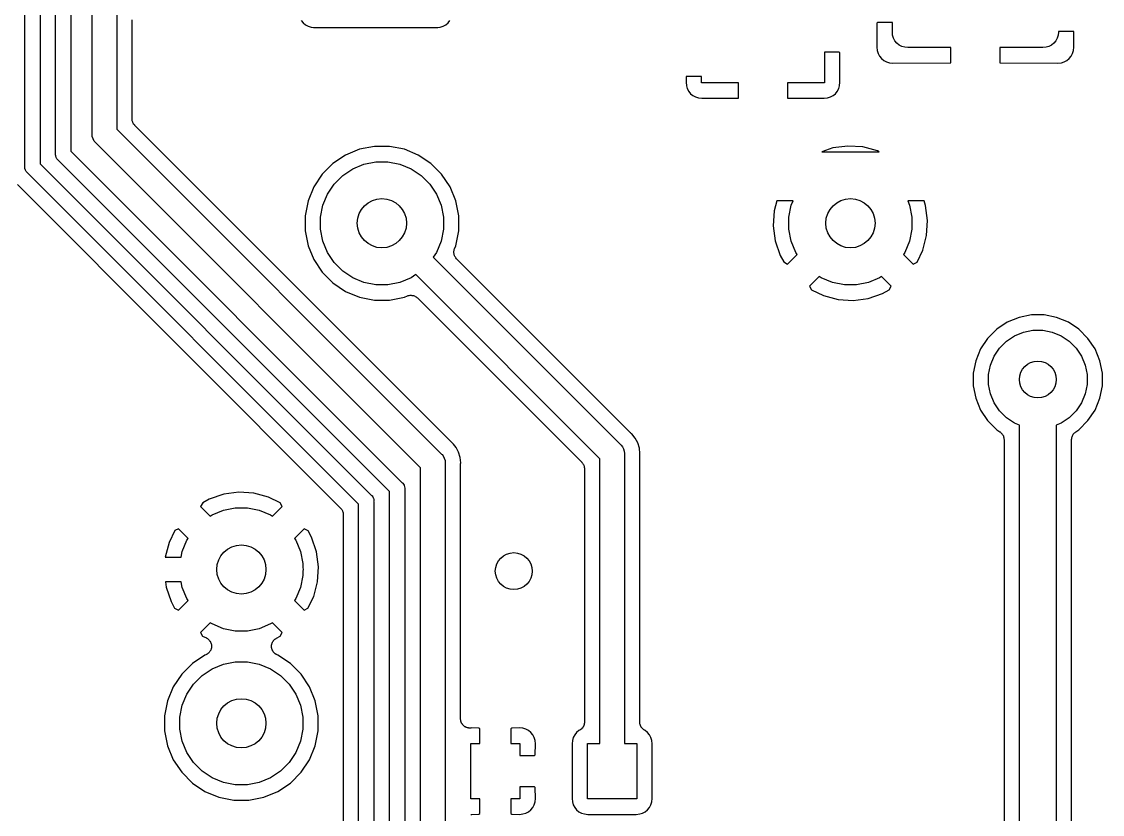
# Model space of a CAD drawing. Extents: x 44 to 126, y -146 to -44.
# Drawn here: x 88.88 to 106.46, y -120.35 to -107.47 of the extents above; entities that cross this region are included whole.
import ezdxf

# ---------------------------------------------------------------- set-up
doc = ezdxf.new("R2010")
doc.units = 0
doc.layers.add('BLACK', color=7, linetype='CONTINUOUS')

msp = doc.modelspace()

# ---------------------------------------------------------------- linework, layer by layer
at = {"layer": 'BLACK', "linetype": 'CONTINUOUS'}
for p, q in [((89.434, -109.619), (89.434, -85.9278)), ((89.684, -85.8821), (89.684, -109.573)), ((89.184, -86.0892), (89.184, -109.78)), ((88.934, -109.826), (88.934, -86.1349)), ((90.429, -95.2738), (90.429, -109.213)), ((90.029, -109.286), (90.029, -99.8318)), ((90.679, -109.048), (90.679, -107.437)), ((93.4311, -107.45), (93.4624, -107.488)), ((93.4624, -107.488), (93.5004, -107.519)), ((93.5004, -107.519), (93.5439, -107.542)), ((93.5439, -107.542), (93.591, -107.556)), ((93.591, -107.556), (93.6277, -107.56)), ((93.6277, -107.56), (95.6523, -107.56)), ((95.6523, -107.56), (95.689, -107.556)), ((95.689, -107.556), (95.7361, -107.542)), ((95.7361, -107.542), (95.7796, -107.519)), ((95.7796, -107.519), (95.8176, -107.488)), ((95.8176, -107.488), (95.8489, -107.45)), ((102.794, -107.493), (102.792, -107.882)), ((102.806, -107.48), (102.794, -107.493)), ((103.044, -107.48), (102.806, -107.48)), ((103.044, -107.639), (103.044, -107.48)), ((103.049, -107.688), (103.044, -107.639)), ((103.063, -107.735), (103.049, -107.688)), ((103.086, -107.778), (103.063, -107.735)), ((105.725, -107.735), (105.702, -107.778)), ((105.739, -107.688), (105.725, -107.735)), ((105.744, -107.639), (105.739, -107.688)), ((105.744, -107.626), (105.744, -107.639)), ((105.995, -107.626), (105.744, -107.626)), ((105.996, -107.882), (105.995, -107.626)), ((102.792, -107.882), (102.798, -107.938)), ((103.117, -107.816), (103.086, -107.778)), ((103.155, -107.847), (103.117, -107.816)), ((103.198, -107.87), (103.155, -107.847)), ((103.245, -107.884), (103.198, -107.87)), ((103.294, -107.889), (103.245, -107.884)), ((103.994, -107.889), (103.294, -107.889)), ((103.994, -108.139), (103.994, -107.889)), ((105.494, -107.889), (104.794, -107.889)), ((104.794, -107.889), (104.794, -108.139)), ((105.543, -107.884), (105.494, -107.889)), ((105.59, -107.87), (105.543, -107.884)), ((105.633, -107.847), (105.59, -107.87)), ((105.671, -107.816), (105.633, -107.847)), ((105.702, -107.778), (105.671, -107.816)), ((105.99, -107.938), (105.996, -107.882)), ((101.94, -107.964), (101.94, -108.46)), ((102.178, -107.964), (101.94, -107.964)), ((102.19, -107.976), (102.178, -107.964)), ((102.192, -108.453), (102.19, -107.976)), ((102.798, -107.938), (102.812, -107.985)), ((102.812, -107.985), (102.835, -108.029)), ((102.835, -108.029), (102.866, -108.067)), ((102.866, -108.067), (102.904, -108.098)), ((102.904, -108.098), (102.948, -108.121)), ((105.84, -108.121), (105.884, -108.098)), ((105.884, -108.098), (105.922, -108.067)), ((105.922, -108.067), (105.953, -108.029)), ((105.953, -108.029), (105.976, -107.985)), ((105.976, -107.985), (105.99, -107.938)), ((102.948, -108.121), (102.995, -108.135)), ((102.995, -108.135), (103.051, -108.141)), ((103.051, -108.141), (103.994, -108.139)), ((104.794, -108.139), (105.737, -108.141)), ((105.737, -108.141), (105.793, -108.135)), ((105.793, -108.135), (105.84, -108.121)), ((99.6884, -108.36), (99.6881, -108.453)), ((99.6881, -108.453), (99.6936, -108.509)), ((99.94, -108.36), (99.6884, -108.36)), ((99.94, -108.46), (99.94, -108.36)), ((102.186, -108.509), (102.192, -108.453)), ((99.6936, -108.509), (99.7079, -108.556)), ((99.7079, -108.556), (99.7311, -108.6)), ((99.7311, -108.6), (99.7624, -108.638)), ((100.54, -108.46), (99.94, -108.46)), ((100.54, -108.71), (100.54, -108.46)), ((101.94, -108.46), (101.34, -108.46)), ((101.34, -108.46), (101.34, -108.71)), ((102.118, -108.638), (102.149, -108.6)), ((102.149, -108.6), (102.172, -108.556)), ((102.172, -108.556), (102.186, -108.509)), ((99.7624, -108.638), (99.8004, -108.669)), ((99.8004, -108.669), (99.8439, -108.692)), ((99.8439, -108.692), (99.891, -108.706)), ((99.891, -108.706), (99.9472, -108.712)), ((99.9472, -108.712), (100.54, -108.71)), ((101.34, -108.71), (101.933, -108.712)), ((101.933, -108.712), (101.989, -108.706)), ((101.989, -108.706), (102.036, -108.692)), ((102.036, -108.692), (102.08, -108.669)), ((102.08, -108.669), (102.118, -108.638)), ((90.6804, -109.062), (90.679, -109.048)), ((90.6816, -109.075), (90.6804, -109.062)), ((90.6818, -109.076), (90.6816, -109.075)), ((90.6819, -109.077), (90.6818, -109.076)), ((90.6859, -109.09), (90.6819, -109.077)), ((90.6897, -109.103), (90.6859, -109.09)), ((90.6901, -109.104), (90.6897, -109.103)), ((90.6903, -109.105), (90.6901, -109.104)), ((90.6969, -109.117), (90.6903, -109.105)), ((90.7032, -109.129), (90.6969, -109.117)), ((90.7037, -109.13), (90.7032, -109.129)), ((90.7041, -109.131), (90.7037, -109.13)), ((90.7128, -109.141), (90.7041, -109.131)), ((90.7215, -109.152), (90.7128, -109.141)), ((90.7226, -109.153), (90.7215, -109.152)), ((90.723, -109.154), (90.7226, -109.153)), ((90.7226, -109.153), (90.7226, -109.153)), ((90.7226, -109.153), (90.7226, -109.153)), ((91.3017, -109.733), (90.723, -109.154)), ((90.0281, -109.296), (90.029, -109.286)), ((90.029, -109.306), (90.0281, -109.296)), ((90.0319, -109.335), (90.029, -109.306)), ((90.029, -109.306), (90.029, -109.306)), ((90.0434, -109.373), (90.0319, -109.335)), ((90.429, -109.213), (95.7055, -114.49)), ((90.0619, -109.408), (90.0434, -109.373)), ((90.0869, -109.438), (90.0619, -109.408)), ((90.0945, -109.445), (90.0869, -109.438)), ((95.371, -114.721), (90.0945, -109.445)), ((94.6189, -109.494), (94.3774, -109.542)), ((94.8651, -109.494), (94.6189, -109.494)), ((95.1066, -109.542), (94.8651, -109.494)), ((102.318, -109.489), (102.074, -109.521)), ((102.564, -109.504), (102.318, -109.489)), ((102.802, -109.568), (102.564, -109.504)), ((89.4334, -109.625), (89.434, -109.619)), ((89.434, -109.631), (89.4334, -109.625)), ((89.4358, -109.65), (89.434, -109.631)), ((89.434, -109.631), (89.434, -109.631)), ((89.443, -109.673), (89.4358, -109.65)), ((89.4546, -109.695), (89.443, -109.673)), ((89.684, -109.573), (95.0721, -114.961)), ((94.1499, -109.636), (93.9452, -109.773)), ((94.3774, -109.542), (94.1499, -109.636)), ((95.3341, -109.636), (95.1066, -109.542)), ((95.5388, -109.773), (95.3341, -109.636)), ((102.074, -109.521), (101.897, -109.582)), ((101.897, -109.582), (102.831, -109.582)), ((102.831, -109.582), (102.802, -109.568)), ((88.9334, -109.832), (88.934, -109.826)), ((88.9358, -109.857), (88.9334, -109.832)), ((88.943, -109.88), (88.9358, -109.857)), ((89.184, -109.78), (94.5721, -115.168)), ((89.4702, -109.714), (89.4546, -109.695)), ((89.475, -109.718), (89.4702, -109.714)), ((94.863, -115.106), (89.475, -109.718)), ((91.3079, -109.74), (91.3017, -109.733)), ((91.3154, -109.746), (91.3079, -109.74)), ((95.8684, -114.299), (91.3154, -109.746)), ((93.9452, -109.773), (93.7711, -109.947)), ((94.1045, -109.967), (94.2683, -109.858)), ((94.2683, -109.858), (94.4503, -109.782)), ((94.4503, -109.782), (94.6435, -109.744)), ((94.6435, -109.744), (94.8405, -109.744)), ((94.8405, -109.744), (95.0337, -109.782)), ((95.0337, -109.782), (95.2157, -109.858)), ((95.2157, -109.858), (95.3795, -109.967)), ((95.7129, -109.947), (95.5388, -109.773)), ((88.9546, -109.902), (88.943, -109.88)), ((88.9663, -109.916), (88.9546, -109.902)), ((88.9702, -109.921), (88.9663, -109.916)), ((88.975, -109.925), (88.9702, -109.921)), ((94.363, -115.313), (88.975, -109.925)), ((93.7711, -109.947), (93.6343, -110.152)), ((93.9652, -110.107), (94.1045, -109.967)), ((95.3795, -109.967), (95.5188, -110.107)), ((95.8497, -110.152), (95.7129, -109.947)), ((88.8121, -110.116), (94.0691, -115.373)), ((93.6343, -110.152), (93.54, -110.379)), ((93.8558, -110.27), (93.9652, -110.107)), ((95.5188, -110.107), (95.6282, -110.27)), ((95.944, -110.379), (95.8497, -110.152)), ((93.54, -110.379), (93.492, -110.621)), ((93.7804, -110.452), (93.8558, -110.27)), ((95.6282, -110.27), (95.7036, -110.452)), ((95.992, -110.621), (95.944, -110.379)), ((101.165, -110.382), (101.122, -110.542)), ((101.43, -110.382), (101.165, -110.382)), ((101.4, -110.452), (101.43, -110.382)), ((103.294, -110.382), (103.324, -110.452)), ((103.559, -110.382), (103.294, -110.382)), ((103.585, -110.456), (103.559, -110.382)), ((93.742, -110.646), (93.7804, -110.452)), ((95.7036, -110.452), (95.742, -110.646)), ((101.122, -110.542), (101.107, -110.788)), ((101.362, -110.646), (101.4, -110.452)), ((103.324, -110.452), (103.362, -110.646)), ((103.617, -110.7), (103.585, -110.456)), ((93.492, -110.621), (93.492, -110.867)), ((93.742, -110.842), (93.742, -110.646)), ((95.742, -110.646), (95.742, -110.842)), ((95.992, -110.867), (95.992, -110.621)), ((101.362, -110.842), (101.362, -110.646)), ((103.362, -110.646), (103.362, -110.842)), ((103.602, -110.946), (103.617, -110.7)), ((93.492, -110.867), (93.54, -111.109)), ((93.7804, -111.036), (93.742, -110.842)), ((95.742, -110.842), (95.7036, -111.036)), ((95.944, -111.109), (95.992, -110.867)), ((101.107, -110.788), (101.139, -111.032)), ((101.4, -111.036), (101.362, -110.842)), ((103.362, -110.842), (103.324, -111.036)), ((93.8558, -111.218), (93.7804, -111.036)), ((95.7036, -111.036), (95.6282, -111.218)), ((101.139, -111.032), (101.22, -111.267)), ((101.476, -111.218), (101.4, -111.036)), ((103.324, -111.036), (103.248, -111.218)), ((103.538, -111.184), (103.602, -110.946)), ((93.54, -111.109), (93.6343, -111.336)), ((93.9652, -111.381), (93.8558, -111.218)), ((95.6282, -111.218), (95.5763, -111.295)), ((95.912, -111.214), (95.9136, -111.2)), ((95.9121, -111.215), (95.912, -111.214)), ((95.9134, -111.229), (95.912, -111.215)), ((95.912, -111.215), (95.9121, -111.215)), ((95.9146, -111.243), (95.9134, -111.229)), ((95.9136, -111.2), (95.9149, -111.186)), ((95.9148, -111.244), (95.9146, -111.243)), ((95.9189, -111.258), (95.9148, -111.244)), ((95.9148, -111.244), (95.9148, -111.244)), ((95.9149, -111.186), (95.9151, -111.185)), ((95.9151, -111.185), (95.9152, -111.185)), ((95.9152, -111.185), (95.9194, -111.171)), ((95.9228, -111.271), (95.9189, -111.258)), ((95.9194, -111.171), (95.9235, -111.158)), ((95.9235, -111.158), (95.944, -111.109)), ((101.22, -111.267), (101.277, -111.373)), ((101.34, -111.407), (101.497, -111.25)), ((101.497, -111.25), (101.476, -111.218)), ((103.248, -111.218), (103.227, -111.25)), ((103.227, -111.25), (103.384, -111.407)), ((103.445, -111.375), (103.538, -111.184)), ((93.6343, -111.336), (93.7711, -111.541)), ((94.1045, -111.521), (93.9652, -111.381)), ((95.5763, -111.295), (98.6205, -114.34)), ((95.9231, -111.272), (95.9228, -111.271)), ((95.9233, -111.272), (95.9231, -111.272)), ((95.9298, -111.285), (95.9233, -111.272)), ((95.9362, -111.297), (95.9298, -111.285)), ((95.9367, -111.298), (95.9362, -111.297)), ((95.937, -111.298), (95.9367, -111.298)), ((95.9458, -111.309), (95.937, -111.298)), ((95.9545, -111.32), (95.9458, -111.309)), ((95.9554, -111.321), (95.9545, -111.32)), ((95.9554, -111.321), (95.9554, -111.321)), ((95.9554, -111.321), (95.9554, -111.321)), ((95.956, -111.322), (95.9554, -111.321)), ((98.7834, -114.149), (95.956, -111.322)), ((101.277, -111.373), (101.34, -111.407)), ((103.384, -111.407), (103.445, -111.375)), ((93.7711, -111.541), (93.9452, -111.715)), ((94.2683, -111.63), (94.1045, -111.521)), ((95.2934, -111.578), (95.2157, -111.63)), ((98.286, -114.571), (95.2934, -111.578)), ((101.856, -111.609), (101.699, -111.766)), ((101.888, -111.63), (101.856, -111.609)), ((102.868, -111.609), (102.836, -111.63)), ((103.025, -111.766), (102.868, -111.609)), ((93.9452, -111.715), (94.1499, -111.852)), ((94.4503, -111.706), (94.2683, -111.63)), ((94.6435, -111.744), (94.4503, -111.706)), ((94.8405, -111.744), (94.6435, -111.744)), ((95.0337, -111.706), (94.8405, -111.744)), ((95.2157, -111.63), (95.0337, -111.706)), ((101.699, -111.766), (101.731, -111.827)), ((102.07, -111.706), (101.888, -111.63)), ((102.264, -111.744), (102.07, -111.706)), ((102.46, -111.744), (102.264, -111.744)), ((102.654, -111.706), (102.46, -111.744)), ((102.836, -111.63), (102.654, -111.706)), ((102.991, -111.829), (103.025, -111.766)), ((94.1499, -111.852), (94.3774, -111.946)), ((94.3774, -111.946), (94.6189, -111.994)), ((94.8651, -111.994), (95.1066, -111.946)), ((95.1066, -111.946), (95.1561, -111.925)), ((95.1561, -111.925), (95.1568, -111.925)), ((95.1568, -111.925), (95.1568, -111.925)), ((95.1568, -111.925), (95.1569, -111.925)), ((95.1569, -111.925), (95.1581, -111.925)), ((95.1581, -111.925), (95.1715, -111.921)), ((95.1715, -111.921), (95.1849, -111.917)), ((95.1849, -111.917), (95.1855, -111.917)), ((95.1855, -111.917), (95.1862, -111.917)), ((95.1862, -111.917), (95.2001, -111.915)), ((95.2001, -111.915), (95.214, -111.914)), ((95.214, -111.914), (95.2147, -111.914)), ((95.2147, -111.914), (95.2153, -111.914)), ((95.2153, -111.914), (95.2292, -111.916)), ((95.2292, -111.916), (95.2432, -111.917)), ((95.2432, -111.917), (95.2438, -111.917)), ((95.2438, -111.917), (95.2444, -111.917)), ((95.2444, -111.917), (95.2578, -111.921)), ((95.2578, -111.921), (95.2712, -111.926)), ((95.2712, -111.926), (95.2717, -111.926)), ((95.2717, -111.926), (95.2724, -111.926)), ((95.2724, -111.926), (95.2847, -111.933)), ((95.2847, -111.933), (95.297, -111.939)), ((95.297, -111.939), (95.2975, -111.94)), ((95.2975, -111.94), (95.298, -111.94)), ((95.298, -111.94), (95.3088, -111.949)), ((95.3088, -111.949), (95.3196, -111.958)), ((95.3196, -111.958), (97.9921, -114.63)), ((101.731, -111.827), (101.922, -111.92)), ((101.922, -111.92), (102.16, -111.984)), ((102.406, -111.999), (102.65, -111.967)), ((102.65, -111.967), (102.885, -111.886)), ((102.885, -111.886), (102.991, -111.829)), ((94.6189, -111.994), (94.8651, -111.994)), ((102.16, -111.984), (102.406, -111.999)), ((105.104, -112.274), (104.913, -112.354)), ((105.307, -112.234), (105.104, -112.274)), ((105.513, -112.234), (105.307, -112.234)), ((105.716, -112.274), (105.513, -112.234)), ((105.907, -112.354), (105.716, -112.274)), ((104.741, -112.468), (104.594, -112.615)), ((104.913, -112.354), (104.741, -112.468)), ((105.177, -112.515), (105.331, -112.484)), ((105.331, -112.484), (105.489, -112.484)), ((105.489, -112.484), (105.643, -112.515)), ((106.079, -112.468), (105.907, -112.354)), ((106.226, -112.615), (106.079, -112.468)), ((104.594, -112.615), (104.48, -112.787)), ((104.789, -112.774), (104.9, -112.663)), ((104.9, -112.663), (105.031, -112.575)), ((105.031, -112.575), (105.177, -112.515)), ((105.643, -112.515), (105.789, -112.575)), ((105.789, -112.575), (105.92, -112.663)), ((105.92, -112.663), (106.031, -112.774)), ((106.34, -112.787), (106.226, -112.615)), ((104.48, -112.787), (104.4, -112.978)), ((104.701, -112.905), (104.789, -112.774)), ((106.031, -112.774), (106.119, -112.905)), ((106.42, -112.978), (106.34, -112.787)), ((104.4, -112.978), (104.36, -113.181)), ((104.641, -113.051), (104.701, -112.905)), ((106.119, -112.905), (106.179, -113.051)), ((106.46, -113.181), (106.42, -112.978)), ((104.36, -113.181), (104.36, -113.387)), ((104.61, -113.205), (104.641, -113.051)), ((106.179, -113.051), (106.21, -113.205)), ((106.46, -113.387), (106.46, -113.181)), ((104.61, -113.363), (104.61, -113.205)), ((104.641, -113.517), (104.61, -113.363)), ((106.21, -113.363), (106.179, -113.517)), ((106.21, -113.205), (106.21, -113.363)), ((104.36, -113.387), (104.4, -113.59)), ((104.701, -113.663), (104.641, -113.517)), ((106.179, -113.517), (106.119, -113.663)), ((106.42, -113.59), (106.46, -113.387)), ((104.4, -113.59), (104.48, -113.781)), ((104.789, -113.794), (104.701, -113.663)), ((106.119, -113.663), (106.031, -113.794)), ((106.34, -113.781), (106.42, -113.59)), ((104.48, -113.781), (104.594, -113.953)), ((104.9, -113.905), (104.789, -113.794)), ((105.031, -113.993), (104.9, -113.905)), ((105.92, -113.905), (105.789, -113.993)), ((106.031, -113.794), (105.92, -113.905)), ((106.226, -113.953), (106.34, -113.781)), ((104.594, -113.953), (104.741, -114.1)), ((105.11, -114.026), (105.031, -113.993)), ((105.11, -129.678), (105.11, -114.026)), ((105.789, -113.993), (105.71, -114.026)), ((105.71, -114.026), (105.71, -129.787)), ((106.079, -114.1), (106.226, -113.953)), ((98.7882, -114.153), (98.7834, -114.149)), ((98.7927, -114.158), (98.7882, -114.153)), ((98.7943, -114.159), (98.7927, -114.158)), ((98.8057, -114.168), (98.7943, -114.159)), ((98.862, -114.237), (98.8057, -114.168)), ((98.9038, -114.315), (98.862, -114.237)), ((104.741, -114.1), (104.793, -114.135)), ((104.793, -114.135), (104.794, -114.135)), ((104.794, -114.135), (104.794, -114.135)), ((104.794, -114.135), (104.794, -114.135)), ((104.794, -114.135), (104.795, -114.136)), ((104.795, -114.136), (104.806, -114.145)), ((104.806, -114.145), (104.816, -114.154)), ((104.816, -114.154), (104.817, -114.154)), ((104.817, -114.154), (104.817, -114.155)), ((104.817, -114.155), (104.826, -114.166)), ((104.826, -114.166), (104.835, -114.176)), ((104.835, -114.176), (104.835, -114.177)), ((104.835, -114.177), (104.836, -114.178)), ((104.836, -114.178), (104.842, -114.19)), ((104.842, -114.19), (104.849, -114.202)), ((104.849, -114.202), (104.849, -114.203)), ((104.849, -114.203), (104.849, -114.204)), ((104.849, -114.204), (104.853, -114.217)), ((104.853, -114.217), (104.857, -114.23)), ((104.857, -114.23), (104.857, -114.231)), ((104.857, -114.231), (104.857, -114.232)), ((104.857, -114.232), (104.859, -114.246)), ((104.859, -114.246), (104.86, -114.26)), ((105.96, -114.257), (105.962, -114.244)), ((105.96, -114.259), (105.96, -114.257)), ((105.962, -114.244), (105.963, -114.23)), ((105.963, -114.228), (105.967, -114.215)), ((105.963, -114.229), (105.963, -114.228)), ((105.963, -114.23), (105.963, -114.229)), ((105.967, -114.215), (105.972, -114.202)), ((105.972, -114.2), (105.979, -114.188)), ((105.972, -114.201), (105.972, -114.2)), ((105.972, -114.202), (105.972, -114.201)), ((105.979, -114.188), (105.985, -114.176)), ((105.985, -114.176), (105.986, -114.175)), ((105.986, -114.175), (105.995, -114.164)), ((105.986, -114.175), (105.986, -114.175)), ((105.995, -114.164), (106.004, -114.153)), ((106.004, -114.153), (106.005, -114.153)), ((106.005, -114.152), (106.016, -114.144)), ((106.005, -114.153), (106.005, -114.152)), ((106.016, -114.144), (106.027, -114.135)), ((106.027, -114.135), (106.079, -114.1)), ((95.9048, -114.336), (95.8684, -114.299)), ((95.8684, -114.299), (95.8684, -114.299)), ((95.947, -114.387), (95.9048, -114.336)), ((95.9759, -114.441), (95.947, -114.387)), ((98.6205, -114.34), (98.6281, -114.346)), ((98.6281, -114.346), (98.6344, -114.354)), ((98.6344, -114.354), (98.6344, -114.354)), ((98.6344, -114.354), (98.6531, -114.376)), ((98.6531, -114.376), (98.6717, -114.411)), ((98.6717, -114.411), (98.6831, -114.449)), ((98.9295, -114.4), (98.9038, -114.315)), ((98.9382, -114.488), (98.9295, -114.4)), ((104.86, -114.26), (104.86, -129.512)), ((105.96, -114.26), (105.96, -114.259)), ((105.96, -114.259), (105.96, -114.259)), ((105.96, -114.259), (105.96, -114.259)), ((105.96, -129.768), (105.96, -114.26)), ((95.7055, -114.49), (95.7131, -114.496)), ((95.7131, -114.496), (95.7194, -114.504)), ((95.7194, -114.504), (95.7194, -114.504)), ((95.7194, -114.504), (95.7381, -114.527)), ((95.7381, -114.527), (95.7567, -114.561)), ((95.7567, -114.561), (95.7681, -114.599)), ((95.7681, -114.599), (95.772, -114.638)), ((95.9888, -114.465), (95.9759, -114.441)), ((96.0145, -114.55), (95.9888, -114.465)), ((96.0232, -114.638), (96.0145, -114.55)), ((98.286, -119.2), (98.286, -114.571)), ((98.6831, -114.449), (98.687, -114.488)), ((98.687, -114.488), (98.686, -114.498)), ((98.686, -114.498), (98.686, -119.2)), ((98.936, -114.515), (98.9367, -114.509)), ((98.936, -114.517), (98.936, -114.515)), ((98.936, -118.853), (98.936, -114.517)), ((98.9367, -114.503), (98.9382, -114.488)), ((98.9367, -114.509), (98.9367, -114.503)), ((95.371, -120.707), (95.371, -114.721)), ((95.772, -114.638), (95.771, -114.648)), ((95.771, -114.648), (95.771, -120.634)), ((96.021, -114.666), (96.0217, -114.659)), ((96.021, -114.668), (96.021, -114.666)), ((96.021, -118.8), (96.021, -114.668)), ((96.0217, -114.653), (96.0232, -114.638)), ((96.0217, -114.659), (96.0217, -114.653)), ((97.9921, -114.63), (97.9924, -114.631)), ((97.9924, -114.631), (97.9924, -114.631)), ((97.9924, -114.631), (97.9925, -114.631)), ((97.9925, -114.631), (97.9935, -114.632)), ((97.9935, -114.632), (98.0022, -114.643)), ((98.0022, -114.643), (98.0109, -114.654)), ((98.0109, -114.654), (98.0113, -114.654)), ((98.0113, -114.654), (98.0118, -114.655)), ((98.0118, -114.655), (98.0182, -114.667)), ((98.0182, -114.667), (98.0247, -114.679)), ((98.0247, -114.679), (98.0249, -114.68)), ((98.0249, -114.68), (98.0253, -114.681)), ((98.0253, -114.681), (98.0291, -114.694)), ((98.0291, -114.694), (98.0331, -114.707)), ((98.0331, -114.707), (98.0332, -114.708)), ((98.0332, -114.708), (98.0334, -114.709)), ((98.0334, -114.709), (98.0346, -114.723)), ((98.0346, -114.723), (98.036, -114.737)), ((98.036, -114.737), (98.036, -118.853)), ((95.0721, -114.961), (95.0768, -114.965)), ((92.4124, -115.117), (92.1683, -115.149)), ((92.6581, -115.132), (92.4124, -115.117)), ((92.8961, -115.196), (92.6581, -115.132)), ((94.863, -128.141), (94.863, -115.106)), ((95.0768, -114.965), (95.0807, -114.97)), ((95.0807, -114.97), (95.0924, -114.984)), ((95.0924, -114.984), (95.102, -115.002)), ((95.102, -115.002), (95.1041, -115.006)), ((95.1041, -115.006), (95.1112, -115.03)), ((95.1112, -115.03), (95.113, -115.048)), ((95.113, -115.048), (95.113, -115.048)), ((95.113, -115.048), (95.1136, -115.054)), ((95.1136, -115.054), (95.113, -115.06)), ((95.113, -115.06), (95.113, -128.129)), ((91.8265, -115.287), (91.793, -115.35)), ((91.9328, -115.23), (91.8265, -115.287)), ((92.1683, -115.149), (91.9328, -115.23)), ((93.0868, -115.289), (92.8961, -115.196)), ((93.119, -115.35), (93.0868, -115.289)), ((94.363, -128.218), (94.363, -115.313)), ((94.5721, -115.168), (94.5768, -115.172)), ((94.5768, -115.172), (94.5807, -115.177)), ((94.5807, -115.177), (94.5924, -115.191)), ((94.5924, -115.191), (94.6013, -115.208)), ((94.6013, -115.208), (94.604, -115.213)), ((94.604, -115.213), (94.6112, -115.237)), ((94.6112, -115.237), (94.613, -115.255)), ((94.613, -115.255), (94.613, -115.255)), ((94.613, -115.255), (94.6136, -115.261)), ((94.6136, -115.261), (94.613, -115.267)), ((94.613, -115.267), (94.613, -128.264)), ((91.793, -115.35), (91.9504, -115.507)), ((91.9504, -115.507), (91.9823, -115.486)), ((91.9823, -115.486), (92.1643, -115.41)), ((92.1643, -115.41), (92.3575, -115.372)), ((92.3575, -115.372), (92.5545, -115.372)), ((92.5545, -115.372), (92.7477, -115.41)), ((92.7477, -115.41), (92.9297, -115.486)), ((92.9297, -115.486), (92.9616, -115.507)), ((92.9616, -115.507), (93.119, -115.35)), ((94.0691, -115.373), (94.0694, -115.373)), ((94.0694, -115.373), (94.0694, -115.373)), ((94.0694, -115.373), (94.0695, -115.373)), ((94.0695, -115.373), (94.0705, -115.374)), ((94.0705, -115.374), (94.0792, -115.385)), ((94.0792, -115.385), (94.0879, -115.396)), ((94.0879, -115.396), (94.0883, -115.396)), ((94.0883, -115.396), (94.0888, -115.397)), ((94.0888, -115.397), (94.0952, -115.409)), ((94.0952, -115.409), (94.1017, -115.421)), ((94.1017, -115.421), (94.1019, -115.422)), ((94.1019, -115.422), (94.1023, -115.423)), ((94.1023, -115.423), (94.1061, -115.436)), ((94.1061, -115.436), (94.1101, -115.449)), ((94.1101, -115.449), (94.1102, -115.45)), ((94.1102, -115.45), (94.1104, -115.451)), ((94.1104, -115.451), (94.1116, -115.465)), ((94.1116, -115.465), (94.113, -115.479)), ((94.113, -115.479), (94.113, -128.053)), ((91.3732, -115.741), (91.2796, -115.932)), ((91.4338, -115.709), (91.3732, -115.741)), ((91.5912, -115.866), (91.4338, -115.709)), ((93.4782, -115.709), (93.3208, -115.866)), ((93.5414, -115.743), (93.4782, -115.709)), ((93.5982, -115.849), (93.5414, -115.743)), ((91.2796, -115.932), (91.2163, -116.17)), ((91.4944, -116.08), (91.5698, -115.898)), ((91.5698, -115.898), (91.5912, -115.866)), ((93.3208, -115.866), (93.3422, -115.898)), ((93.3422, -115.898), (93.4176, -116.08)), ((93.6787, -116.084), (93.5982, -115.849)), ((91.2163, -116.17), (91.2162, -116.172)), ((91.2162, -116.172), (91.4762, -116.172)), ((91.4762, -116.172), (91.4944, -116.08)), ((93.4176, -116.08), (93.456, -116.274)), ((93.7113, -116.328), (93.6787, -116.084)), ((93.456, -116.274), (93.456, -116.342)), ((93.456, -116.342), (93.459, -116.372)), ((93.6957, -116.574), (93.7113, -116.328)), ((93.456, -116.47), (93.4176, -116.664)), ((93.459, -116.372), (93.456, -116.402)), ((93.456, -116.402), (93.456, -116.47)), ((91.2216, -116.572), (91.2333, -116.66)), ((91.4762, -116.572), (91.2216, -116.572)), ((91.2333, -116.66), (91.3138, -116.895)), ((91.4944, -116.664), (91.4762, -116.572)), ((91.5698, -116.846), (91.4944, -116.664)), ((93.4176, -116.664), (93.3422, -116.846)), ((93.6324, -116.812), (93.6957, -116.574)), ((91.3138, -116.895), (91.3706, -117.001)), ((91.4338, -117.035), (91.5912, -116.878)), ((91.5912, -116.878), (91.5698, -116.846)), ((93.3422, -116.846), (93.3208, -116.878)), ((93.3208, -116.878), (93.4782, -117.035)), ((93.5388, -117.003), (93.6324, -116.812)), ((91.3706, -117.001), (91.4338, -117.035)), ((93.4782, -117.035), (93.5388, -117.003)), ((91.9504, -117.237), (91.793, -117.394)), ((91.9823, -117.258), (91.9504, -117.237)), ((92.9616, -117.237), (92.9297, -117.258)), ((93.119, -117.394), (92.9616, -117.237)), ((91.793, -117.394), (91.8252, -117.455)), ((92.1643, -117.334), (91.9823, -117.258)), ((92.3575, -117.372), (92.1643, -117.334)), ((92.5545, -117.372), (92.3575, -117.372)), ((92.7477, -117.334), (92.5545, -117.372)), ((92.9297, -117.258), (92.7477, -117.334)), ((93.0855, -117.457), (93.119, -117.394)), ((91.8252, -117.455), (91.8869, -117.485)), ((91.8869, -117.485), (91.8887, -117.486)), ((91.8887, -117.486), (91.8969, -117.491)), ((91.8969, -117.491), (91.9053, -117.496)), ((91.9053, -117.496), (91.9092, -117.499)), ((91.9092, -117.499), (91.9134, -117.502)), ((91.9134, -117.502), (91.9204, -117.508)), ((91.9204, -117.508), (91.9278, -117.515)), ((91.9278, -117.515), (91.9309, -117.519)), ((91.9309, -117.519), (91.9346, -117.522)), ((91.9346, -117.522), (91.9401, -117.53)), ((91.9401, -117.53), (91.9462, -117.537)), ((91.9462, -117.537), (91.9485, -117.542)), ((91.9485, -117.542), (91.9514, -117.546)), ((91.9514, -117.546), (91.9553, -117.555)), ((91.9553, -117.555), (91.9598, -117.563)), ((91.9598, -117.563), (91.9612, -117.568)), ((91.9612, -117.568), (91.9632, -117.573)), ((91.9632, -117.573), (91.9653, -117.582)), ((91.9653, -117.582), (91.9681, -117.591)), ((91.9681, -117.591), (91.9685, -117.596)), ((91.9685, -117.596), (91.9696, -117.601)), ((92.9484, -117.599), (92.9492, -117.591)), ((92.9492, -117.591), (92.9513, -117.585)), ((92.9513, -117.585), (92.9527, -117.578)), ((92.9527, -117.578), (92.9556, -117.571)), ((92.9556, -117.571), (92.9579, -117.563)), ((92.9579, -117.563), (92.9613, -117.557)), ((92.9613, -117.557), (92.964, -117.551)), ((92.964, -117.551), (92.9682, -117.544)), ((92.9682, -117.544), (92.9719, -117.538)), ((92.9719, -117.538), (92.9764, -117.532)), ((92.9764, -117.532), (92.9803, -117.526)), ((92.9803, -117.526), (92.9857, -117.521)), ((92.9857, -117.521), (92.9906, -117.515)), ((92.9906, -117.515), (92.996, -117.511)), ((92.996, -117.511), (93.001, -117.506)), ((93.001, -117.506), (93.0074, -117.502)), ((93.0074, -117.502), (93.0133, -117.497)), ((93.0133, -117.497), (93.0195, -117.493)), ((93.0195, -117.493), (93.0254, -117.489)), ((93.0254, -117.489), (93.0855, -117.457)), ((91.8639, -117.764), (91.6592, -117.901)), ((91.8782, -117.758), (91.8639, -117.764)), ((91.8867, -117.754), (91.8782, -117.758)), ((91.8955, -117.75), (91.8867, -117.754)), ((91.8996, -117.747), (91.8955, -117.75)), ((91.904, -117.745), (91.8996, -117.747)), ((91.9115, -117.738), (91.904, -117.745)), ((91.9193, -117.733), (91.9115, -117.738)), ((91.9228, -117.729), (91.9193, -117.733)), ((91.9267, -117.726), (91.9228, -117.729)), ((91.9328, -117.719), (91.9267, -117.726)), ((91.9394, -117.712), (91.9328, -117.719)), ((91.9421, -117.707), (91.9394, -117.712)), ((91.9453, -117.703), (91.9421, -117.707)), ((91.9499, -117.695), (91.9453, -117.703)), ((91.955, -117.687), (91.9499, -117.695)), ((91.9568, -117.682), (91.955, -117.687)), ((91.9592, -117.678), (91.9568, -117.682)), ((91.962, -117.668), (91.9592, -117.678)), ((91.9654, -117.659), (91.962, -117.668)), ((91.9663, -117.654), (91.9654, -117.659)), ((91.9678, -117.65), (91.9663, -117.654)), ((91.9688, -117.64), (91.9678, -117.65)), ((91.9704, -117.631), (91.9688, -117.64)), ((91.9696, -117.601), (91.9699, -117.611)), ((91.9699, -117.611), (91.9708, -117.621)), ((91.9708, -117.621), (91.9703, -117.626)), ((91.9703, -117.626), (91.9704, -117.631)), ((92.9461, -117.62), (92.9468, -117.613)), ((92.9468, -117.628), (92.9461, -117.62)), ((92.9467, -117.636), (92.9468, -117.628)), ((92.9481, -117.643), (92.9467, -117.636)), ((92.9468, -117.613), (92.9469, -117.606)), ((92.9469, -117.606), (92.9484, -117.599)), ((92.9487, -117.65), (92.9481, -117.643)), ((92.9508, -117.657), (92.9487, -117.65)), ((92.9523, -117.664), (92.9508, -117.657)), ((92.9549, -117.671), (92.9523, -117.664)), ((92.9569, -117.678), (92.9549, -117.671)), ((92.9604, -117.685), (92.9569, -117.678)), ((92.9633, -117.692), (92.9604, -117.685)), ((92.9672, -117.697), (92.9633, -117.692)), ((92.9704, -117.704), (92.9672, -117.697)), ((92.9752, -117.71), (92.9704, -117.704)), ((92.9794, -117.716), (92.9752, -117.71)), ((92.9843, -117.721), (92.9794, -117.716)), ((92.9887, -117.727), (92.9843, -117.721)), ((92.9946, -117.731), (92.9887, -117.727)), ((92.9999, -117.737), (92.9946, -117.731)), ((93.0057, -117.741), (92.9999, -117.737)), ((93.0111, -117.745), (93.0057, -117.741)), ((93.0178, -117.749), (93.0111, -117.745)), ((93.0241, -117.753), (93.0178, -117.749)), ((93.0306, -117.756), (93.0241, -117.753)), ((93.0368, -117.76), (93.0306, -117.756)), ((93.0387, -117.76), (93.0368, -117.76)), ((93.0481, -117.764), (93.0387, -117.76)), ((93.2528, -117.901), (93.0481, -117.764)), ((91.6592, -117.901), (91.4851, -118.075)), ((91.9823, -117.986), (92.1643, -117.91)), ((92.1643, -117.91), (92.3575, -117.872)), ((92.3575, -117.872), (92.5545, -117.872)), ((92.5545, -117.872), (92.7477, -117.91)), ((92.7477, -117.91), (92.9297, -117.986)), ((93.4269, -118.075), (93.2528, -117.901)), ((91.4851, -118.075), (91.3483, -118.28)), ((91.6792, -118.235), (91.8185, -118.095)), ((91.8185, -118.095), (91.9823, -117.986)), ((92.9297, -117.986), (93.0935, -118.095)), ((93.0935, -118.095), (93.2328, -118.235)), ((93.5637, -118.28), (93.4269, -118.075)), ((91.3483, -118.28), (91.254, -118.507)), ((91.5698, -118.398), (91.6792, -118.235)), ((93.2328, -118.235), (93.3422, -118.398)), ((93.658, -118.507), (93.5637, -118.28)), ((91.4944, -118.58), (91.5698, -118.398)), ((93.3422, -118.398), (93.4176, -118.58)), ((91.254, -118.507), (91.206, -118.749)), ((91.456, -118.774), (91.4944, -118.58)), ((93.4176, -118.58), (93.456, -118.774)), ((93.706, -118.749), (93.658, -118.507)), ((91.206, -118.749), (91.206, -118.995)), ((91.456, -118.97), (91.456, -118.774)), ((93.456, -118.774), (93.456, -118.97)), ((93.706, -118.995), (93.706, -118.749)), ((96.0217, -118.806), (96.021, -118.8)), ((96.0216, -118.813), (96.0217, -118.806)), ((96.0231, -118.821), (96.0216, -118.813)), ((96.0239, -118.829), (96.0231, -118.821)), ((96.0258, -118.835), (96.0239, -118.829)), ((91.206, -118.995), (91.254, -119.237)), ((91.4944, -119.164), (91.456, -118.97)), ((93.456, -118.97), (93.4176, -119.164)), ((93.658, -119.237), (93.706, -118.995)), ((96.0271, -118.842), (96.0258, -118.835)), ((96.0301, -118.849), (96.0271, -118.842)), ((96.0323, -118.857), (96.0301, -118.849)), ((96.0355, -118.863), (96.0323, -118.857)), ((96.0381, -118.869), (96.0355, -118.863)), ((96.0424, -118.876), (96.0381, -118.869)), ((96.0461, -118.883), (96.0424, -118.876)), ((96.0504, -118.888), (96.0461, -118.883)), ((96.0541, -118.894), (96.0504, -118.888)), ((96.0596, -118.899), (96.0541, -118.894)), ((96.0646, -118.905), (96.0596, -118.899)), ((96.0698, -118.91), (96.0646, -118.905)), ((96.0746, -118.914), (96.0698, -118.91)), ((96.0811, -118.919), (96.0746, -118.914)), ((96.0871, -118.924), (96.0811, -118.919)), ((96.0931, -118.927), (96.0871, -118.924)), ((96.0988, -118.931), (96.0931, -118.927)), ((96.106, -118.934), (96.0988, -118.931)), ((96.1129, -118.938), (96.106, -118.934)), ((96.1194, -118.94), (96.1129, -118.938)), ((96.1257, -118.943), (96.1194, -118.94)), ((96.1334, -118.944), (96.1257, -118.943)), ((96.1408, -118.946), (96.1334, -118.944)), ((96.1477, -118.947), (96.1408, -118.946)), ((96.1544, -118.949), (96.1477, -118.947)), ((96.1622, -118.949), (96.1544, -118.949)), ((96.17, -118.95), (96.1622, -118.949)), ((96.1768, -118.949), (96.17, -118.95)), ((96.1836, -118.949), (96.1768, -118.949)), ((96.1857, -118.949), (96.1836, -118.949)), ((96.1926, -118.948), (96.1857, -118.949)), ((96.3193, -118.949), (96.1926, -118.948)), ((96.332, -118.962), (96.3193, -118.949)), ((96.332, -119.2), (96.332, -118.962)), ((96.8527, -118.949), (96.84, -118.962)), ((96.84, -118.962), (96.84, -119.2)), ((96.9794, -118.948), (96.8527, -118.949)), ((97.035, -118.954), (96.9794, -118.948)), ((97.0821, -118.968), (97.035, -118.954)), ((97.1256, -118.991), (97.0821, -118.968)), ((97.1636, -119.022), (97.1256, -118.991)), ((97.9464, -118.991), (97.9084, -119.022)), ((97.9567, -118.986), (97.9464, -118.991)), ((97.9622, -118.982), (97.9567, -118.986)), ((97.9681, -118.979), (97.9622, -118.982)), ((97.9744, -118.974), (97.9681, -118.979)), ((97.9811, -118.969), (97.9744, -118.974)), ((97.9858, -118.965), (97.9811, -118.969)), ((97.991, -118.961), (97.9858, -118.965)), ((97.9961, -118.954), (97.991, -118.961)), ((98.0018, -118.949), (97.9961, -118.954)), ((98.0055, -118.943), (98.0018, -118.949)), ((98.0098, -118.938), (98.0055, -118.943)), ((98.0136, -118.931), (98.0098, -118.938)), ((98.0181, -118.924), (98.0136, -118.931)), ((98.0207, -118.918), (98.0181, -118.924)), ((98.0239, -118.912), (98.0207, -118.918)), ((98.0263, -118.905), (98.0239, -118.912)), ((98.0294, -118.897), (98.0263, -118.905)), ((98.0307, -118.891), (98.0294, -118.897)), ((98.0327, -118.885), (98.0307, -118.891)), ((98.0336, -118.877), (98.0327, -118.885)), ((98.0352, -118.869), (98.0336, -118.877)), ((98.036, -118.855), (98.0352, -118.862)), ((98.0352, -118.862), (98.0352, -118.869)), ((98.036, -118.853), (98.036, -118.855)), ((98.9366, -118.86), (98.936, -118.853)), ((98.9366, -118.867), (98.9366, -118.86)), ((98.9381, -118.874), (98.9366, -118.867)), ((98.9389, -118.882), (98.9381, -118.874)), ((98.9408, -118.889), (98.9389, -118.882)), ((98.942, -118.895), (98.9408, -118.889)), ((98.945, -118.903), (98.942, -118.895)), ((98.9473, -118.911), (98.945, -118.903)), ((98.9504, -118.916), (98.9473, -118.911)), ((98.9529, -118.923), (98.9504, -118.916)), ((98.9573, -118.929), (98.9529, -118.923)), ((98.9611, -118.936), (98.9573, -118.929)), ((98.9653, -118.942), (98.9611, -118.936)), ((98.9689, -118.947), (98.9653, -118.942)), ((98.9745, -118.953), (98.9689, -118.947)), ((98.9796, -118.959), (98.9745, -118.953)), ((98.9847, -118.963), (98.9796, -118.959)), ((98.9893, -118.968), (98.9847, -118.963)), ((98.9959, -118.973), (98.9893, -118.968)), ((99.0021, -118.978), (98.9959, -118.973)), ((99.008, -118.981), (99.0021, -118.978)), ((99.0134, -118.985), (99.008, -118.981)), ((99.0153, -118.986), (99.0134, -118.985)), ((99.0256, -118.991), (99.0153, -118.986)), ((99.0636, -119.022), (99.0256, -118.991)), ((91.5698, -119.346), (91.4944, -119.164)), ((93.4176, -119.164), (93.3422, -119.346)), ((97.1949, -119.06), (97.1636, -119.022)), ((97.2181, -119.104), (97.1949, -119.06)), ((97.2324, -119.151), (97.2181, -119.104)), ((97.2379, -119.207), (97.2324, -119.151)), ((97.8396, -119.151), (97.8341, -119.207)), ((97.8539, -119.104), (97.8396, -119.151)), ((97.8771, -119.06), (97.8539, -119.104)), ((97.9084, -119.022), (97.8771, -119.06)), ((99.0949, -119.06), (99.0636, -119.022)), ((99.1181, -119.104), (99.0949, -119.06)), ((99.1324, -119.151), (99.1181, -119.104)), ((99.1379, -119.207), (99.1324, -119.151)), ((91.254, -119.237), (91.3483, -119.464)), ((91.6792, -119.509), (91.5698, -119.346)), ((93.3422, -119.346), (93.2328, -119.509)), ((93.5637, -119.464), (93.658, -119.237)), ((96.186, -120.1), (96.186, -119.2)), ((96.186, -119.2), (96.332, -119.2)), ((96.84, -119.2), (96.986, -119.2)), ((96.986, -119.2), (96.986, -119.396)), ((97.2365, -119.383), (97.2379, -119.207)), ((97.8341, -119.207), (97.8341, -120.093)), ((98.086, -120.1), (98.086, -119.2)), ((98.086, -119.2), (98.286, -119.2)), ((98.686, -119.2), (98.886, -119.2)), ((98.886, -119.2), (98.886, -120.1)), ((99.1379, -120.093), (99.1379, -119.207)), ((91.3483, -119.464), (91.4851, -119.669)), ((91.8185, -119.649), (91.6792, -119.509)), ((93.2328, -119.509), (93.0935, -119.649)), ((93.4269, -119.669), (93.5637, -119.464)), ((96.986, -119.396), (97.2239, -119.396)), ((97.2239, -119.396), (97.2365, -119.383)), ((91.4851, -119.669), (91.6592, -119.843)), ((91.9823, -119.758), (91.8185, -119.649)), ((93.0935, -119.649), (92.9297, -119.758)), ((93.2528, -119.843), (93.4269, -119.669)), ((91.6592, -119.843), (91.8639, -119.98)), ((92.1643, -119.834), (91.9823, -119.758)), ((92.3575, -119.872), (92.1643, -119.834)), ((92.5545, -119.872), (92.3575, -119.872)), ((92.7477, -119.834), (92.5545, -119.872)), ((92.9297, -119.758), (92.7477, -119.834)), ((93.0481, -119.98), (93.2528, -119.843)), ((91.8639, -119.98), (92.0914, -120.074)), ((92.8206, -120.074), (93.0481, -119.98)), ((96.986, -119.904), (96.986, -120.1)), ((97.2239, -119.904), (96.986, -119.904)), ((97.2365, -119.917), (97.2239, -119.904)), ((97.2379, -120.093), (97.2365, -119.917)), ((92.0914, -120.074), (92.3329, -120.122)), ((92.3329, -120.122), (92.5791, -120.122)), ((92.5791, -120.122), (92.8206, -120.074)), ((96.332, -120.1), (96.186, -120.1)), ((96.332, -120.338), (96.332, -120.1)), ((96.986, -120.1), (96.84, -120.1)), ((96.84, -120.1), (96.84, -120.338)), ((97.1949, -120.24), (97.2181, -120.196)), ((97.2181, -120.196), (97.2324, -120.149)), ((97.2324, -120.149), (97.2379, -120.093)), ((97.8341, -120.093), (97.8396, -120.149)), ((97.8396, -120.149), (97.8539, -120.196)), ((97.8539, -120.196), (97.8771, -120.24)), ((98.886, -120.1), (98.086, -120.1)), ((99.0949, -120.24), (99.1181, -120.196)), ((99.1181, -120.196), (99.1324, -120.149)), ((99.1324, -120.149), (99.1379, -120.093)), ((96.1892, -120.353), (96.2028, -120.352)), ((96.2028, -120.352), (96.3193, -120.351)), ((96.3193, -120.351), (96.332, -120.338)), ((96.84, -120.338), (96.8527, -120.351)), ((96.8527, -120.351), (96.9794, -120.352)), ((96.9794, -120.352), (97.035, -120.346)), ((97.035, -120.346), (97.0821, -120.332)), ((97.0821, -120.332), (97.1256, -120.309)), ((97.1256, -120.309), (97.1636, -120.278)), ((97.1636, -120.278), (97.1949, -120.24)), ((97.8771, -120.24), (97.9084, -120.278)), ((97.9084, -120.278), (97.9464, -120.309)), ((97.9464, -120.309), (97.9899, -120.332)), ((97.9899, -120.332), (98.037, -120.346)), ((98.037, -120.346), (98.0934, -120.352)), ((98.0934, -120.352), (98.8786, -120.352)), ((98.8786, -120.352), (98.935, -120.346)), ((98.935, -120.346), (98.9821, -120.332)), ((98.9821, -120.332), (99.0256, -120.309)), ((99.0256, -120.309), (99.0636, -120.278)), ((99.0636, -120.278), (99.0949, -120.24))]:
    msp.add_line(p, q, dxfattribs=at)
at = {"layer": 'BLACK'}
for centre, radius in [((94.742, -110.744), 0.4), ((94.742, -110.744), 0.4), ((102.362, -110.744), 0.4), ((102.362, -110.744), 0.4), ((105.41, -113.284), 0.3), ((92.456, -116.372), 0.4), ((92.456, -116.372), 0.4), ((96.886, -116.398), 0.3), ((92.456, -118.872), 0.4), ((92.456, -118.872), 0.4)]:
    msp.add_circle(centre, radius, dxfattribs=at)

doc.saveas('drawing.dxf')
